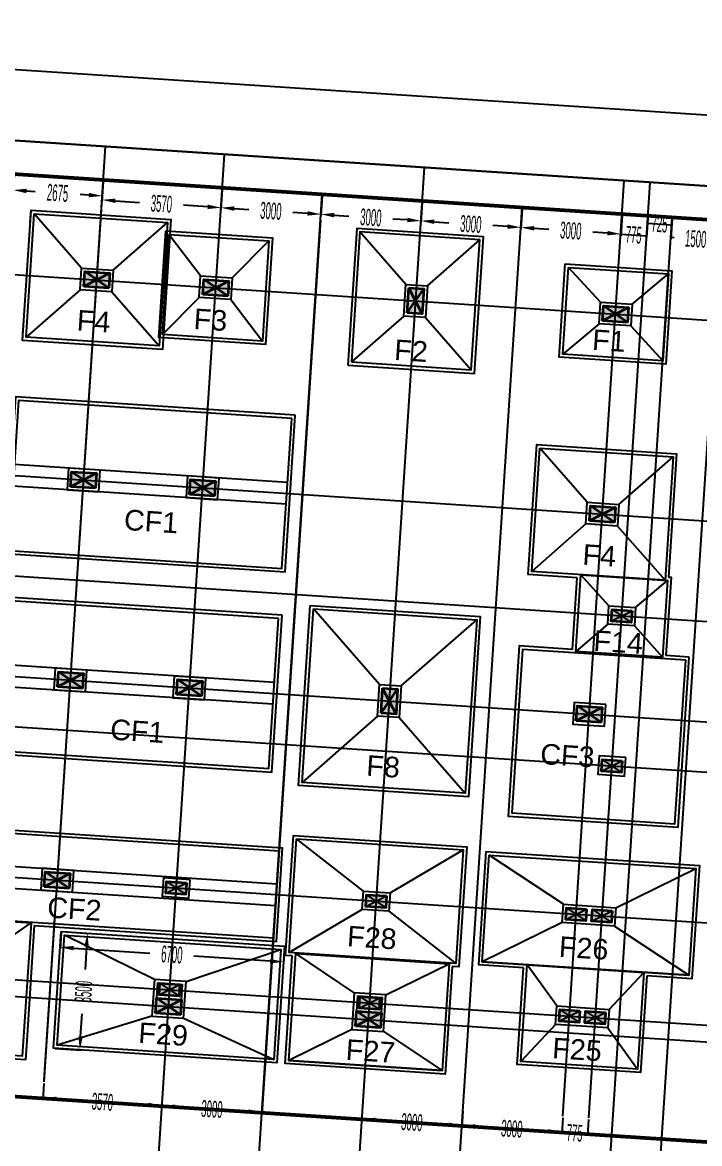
# Model space of a CAD drawing. Header units: millimetres. Extents: x -3092162 to 4513894, y -12317808 to 1849994.
# Drawn here: x 434202.59 to 434222.87, y -5893683.88 to -5893650.34 of the extents above; entities that cross this region are included whole.
import ezdxf

# ---------------------------------------------------------------- set-up
doc = ezdxf.new("R2010")
doc.units = ezdxf.units.MM
doc.header["$LTSCALE"] = 2
doc.header["$MEASUREMENT"] = 0
doc.header["$PDMODE"] = 34
doc.header["$PDSIZE"] = 500
doc.layers.add('cent lines', color=161, linetype='Continuous')
doc.layers.add('sree dim', color=7, linetype='Continuous')
for name, color, linetype, lineweight in [('coloumn', 10, 'Continuous', 35), ('FOUNDATIONS', 250, 'Continuous', 25), ('LINE', 250, 'Continuous', 20)]:
    doc.layers.add(name, color=color, linetype=linetype, lineweight=lineweight)
doc.styles.add('250', font='ARIALN.TTF', dxfattribs={"width": 0.5, "height": 150})
doc.styles.add('style3', font='arialbi.ttf')
doc.dimstyles.new('250', dxfattribs={"dimscale": 0, "dimtxt": 150, "dimasz": 50, "dimexe": 50, "dimexo": 50, "dimgap": 50, "dimtad": 1, "dimdec": 0, "dimzin": 0, "dimdsep": 46, "dimtxsty": '250', "dimblk": 'OBLIQUE', "dimcen": 100, "dimdle": 50, "dimclrd": 256, "dimclre": 256, "dimclrt": 256, "dimadec": 0, "dimazin": 2, "dimtfac": 1, "dimtdec": 0, "dimtofl": 0, "dimtmove": 1, "dimatfit": 0, "dimfxl": 50, "dimtolj": 1, "dimtzin": 0, "dimlwd": -1, "dimlwe": -1, "dimarcsym": 1})

# ---------------------------------------------------------------- blocks, each defined once
blk = doc.blocks.new('1')
at = {"layer": 'coloumn', "ltscale": 100}
blk.add_hatch(color=256, dxfattribs=at).paths.add_polyline_path([(-2340612, -6246414), (-2340262, -6246414), (-2340262, -6245814), (-2340612, -6245814)])
at = {"layer": 'coloumn', "lineweight": 25, "ltscale": 100}
for p, q in [((-2340262, -6245814), (-2340612, -6246414)), ((-2340612, -6245814), (-2340262, -6246414))]:
    blk.add_line(p, q, dxfattribs=at)
at = {"layer": 'coloumn', "ltscale": 100}
blk.add_lwpolyline([(-2340612, -6246414), (-2340262, -6246414), (-2340262, -6245814), (-2340612, -6245814)], close=True, dxfattribs=at)
blk = doc.blocks.new('A$C59DD3E4C')
at = {"layer": 'coloumn', "ltscale": 100}
blk.add_hatch(color=252, dxfattribs=at).paths.add_polyline_path([(450, 750), (0, 750), (0, 0), (450, 0)])
at = {"layer": 'coloumn', "color": 252, "ltscale": 100}
for p, q in [((0, 750), (450, 750)), ((0, 0), (0, 750)), ((450, 750), (450, 0)), ((450, 0), (0, 0))]:
    blk.add_line(p, q, dxfattribs=at)
blk.add_lwpolyline([(450, 750), (0, 0), (0, 750), (450, 0)], dxfattribs=at)
blk = doc.blocks.new('*D465')
at = {"layer": 'Defpoints', "color": 0, "linetype": 'Continuous', "ltscale": 100, "transparency": 16777216}
for p in [(-2348076, -7835168), (-2341376, -7835168), (-2341376, -7835640)]:
    blk.add_point(p, dxfattribs=at)
at = {"layer": 'FOUNDATIONS', "ltscale": 100, "transparency": 16777216}
for p, q in [((-2348076, -7835218), (-2348076, -7835690)), ((-2341376, -7835218), (-2341376, -7835690)), ((-2347676, -7835640), (-2345387, -7835640)), ((-2341776, -7835640), (-2344065, -7835640))]:
    blk.add_line(p, q, dxfattribs=at)
at = {"layer": 'FOUNDATIONS', "linetype": 'Continuous', "ltscale": 100, "transparency": 16777216}
for points in [[(-2347676, -7835573), (-2347676, -7835706), (-2348076, -7835640)], [(-2341776, -7835573), (-2341776, -7835706), (-2341376, -7835640)]]:
    blk.add_solid(points, dxfattribs=at)
at = {"layer": 'FOUNDATIONS', "linetype": 'Continuous', "lineweight": 25, "ltscale": 100, "transparency": 16777216, "insert": (-2344726, -7835640), "char_height": 500, "attachment_point": 5, "style": '250'}
blk.add_mtext('\\A1;6700', dxfattribs=at)
blk = doc.blocks.new('*D466')
at = {"layer": 'Defpoints', "color": 0, "linetype": 'Continuous', "ltscale": 100, "transparency": 16777216}
for p in [(-2348076, -7835168), (-2348076, -7838668), (-2347292, -7838668)]:
    blk.add_point(p, dxfattribs=at)
at = {"layer": 'FOUNDATIONS', "ltscale": 100, "transparency": 16777216}
for p, q in [((-2348026, -7835168), (-2347242, -7835168)), ((-2347292, -7835568), (-2347292, -7836256)), ((-2347292, -7838268), (-2347292, -7837580)), ((-2348026, -7838668), (-2347242, -7838668))]:
    blk.add_line(p, q, dxfattribs=at)
at = {"layer": 'FOUNDATIONS', "linetype": 'Continuous', "ltscale": 100, "transparency": 16777216}
for points in [[(-2347358, -7835568), (-2347225, -7835568), (-2347292, -7835168)], [(-2347358, -7838268), (-2347225, -7838268), (-2347292, -7838668)]]:
    blk.add_solid(points, dxfattribs=at)
at = {"layer": 'FOUNDATIONS', "linetype": 'Continuous', "lineweight": 25, "ltscale": 100, "transparency": 16777216, "insert": (-2347292, -7836918), "char_height": 500, "attachment_point": 5, "rotation": 90, "style": '250'}
blk.add_mtext('\\A1;3500', dxfattribs=at)
blk = doc.blocks.new('*D480')
at = {"layer": 'Defpoints', "color": 0, "linetype": 'Continuous', "ltscale": 100, "transparency": 16777216}
for p in [(-2348296, -7812643), (-2344726, -7812643), (-2344726, -7813243)]:
    blk.add_point(p, dxfattribs=at)
at = {"layer": 'sree dim', "ltscale": 100, "transparency": 16777216}
for p, q in [((-2348296, -7812693), (-2348296, -7813293)), ((-2344726, -7812693), (-2344726, -7813293)), ((-2347896, -7813243), (-2347173, -7813243)), ((-2345126, -7813243), (-2345849, -7813243))]:
    blk.add_line(p, q, dxfattribs=at)
at = {"layer": 'sree dim', "linetype": 'Continuous', "ltscale": 100, "transparency": 16777216}
for points in [[(-2347896, -7813177), (-2347896, -7813310), (-2348296, -7813243)], [(-2345126, -7813177), (-2345126, -7813310), (-2344726, -7813243)]]:
    blk.add_solid(points, dxfattribs=at)
at = {"layer": 'sree dim', "linetype": 'Continuous', "lineweight": 25, "ltscale": 100, "transparency": 16777216, "insert": (-2346511, -7813243), "char_height": 500, "attachment_point": 5, "style": '250'}
blk.add_mtext('\\A1;3570', dxfattribs=at)
blk = doc.blocks.new('*D481')
at = {"layer": 'Defpoints', "color": 0, "linetype": 'Continuous', "ltscale": 100, "transparency": 16777216}
for p in [(-2338726, -7812643), (-2335726, -7812643), (-2335726, -7813243)]:
    blk.add_point(p, dxfattribs=at)
at = {"layer": 'sree dim', "ltscale": 100, "transparency": 16777216}
for p, q in [((-2338726, -7812693), (-2338726, -7813293)), ((-2335726, -7812693), (-2335726, -7813293)), ((-2338326, -7813243), (-2337888, -7813243)), ((-2336126, -7813243), (-2336564, -7813243))]:
    blk.add_line(p, q, dxfattribs=at)
at = {"layer": 'sree dim', "linetype": 'Continuous', "ltscale": 100, "transparency": 16777216}
for points in [[(-2338326, -7813177), (-2338326, -7813310), (-2338726, -7813243)], [(-2336126, -7813177), (-2336126, -7813310), (-2335726, -7813243)]]:
    blk.add_solid(points, dxfattribs=at)
at = {"layer": 'sree dim', "linetype": 'Continuous', "lineweight": 25, "ltscale": 100, "transparency": 16777216, "insert": (-2337226, -7813243), "char_height": 500, "attachment_point": 5, "style": '250'}
blk.add_mtext('\\A1;3000', dxfattribs=at)
blk = doc.blocks.new('*D482')
at = {"layer": 'Defpoints', "color": 0, "linetype": 'Continuous', "ltscale": 100, "transparency": 16777216}
for p in [(-2332726, -7812643), (-2331951, -7812643), (-2331951, -7813243)]:
    blk.add_point(p, dxfattribs=at)
at = {"layer": 'sree dim', "ltscale": 100, "transparency": 16777216}
for p, q in [((-2332726, -7812693), (-2332726, -7813293)), ((-2331951, -7812693), (-2331951, -7813293)), ((-2332726, -7813243), (-2331951, -7813243))]:
    blk.add_line(p, q, dxfattribs=at)
at = {"layer": 'sree dim', "linetype": 'Continuous', "lineweight": 25, "ltscale": 100, "transparency": 16777216, "insert": (-2332339, -7813243), "char_height": 500, "attachment_point": 5, "style": '250'}
blk.add_mtext('\\A1;775', dxfattribs=at)
blk = doc.blocks.new('*D415')
at = {"layer": 'Defpoints', "color": 0, "linetype": 'Continuous', "ltscale": 100, "transparency": 16777216}
for p in [(-2331226, -7812643), (-2329726, -7812643), (-2329726, -7813243)]:
    blk.add_point(p, dxfattribs=at)
at = {"layer": 'sree dim', "ltscale": 100, "transparency": 16777216}
for p, q in [((-2331226, -7812693), (-2331226, -7813293)), ((-2329726, -7812693), (-2329726, -7813293)), ((-2331226, -7813243), (-2331127, -7813243)), ((-2329726, -7813243), (-2329826, -7813243))]:
    blk.add_line(p, q, dxfattribs=at)
at = {"layer": 'sree dim', "linetype": 'Continuous', "lineweight": 25, "ltscale": 100, "transparency": 16777216, "insert": (-2330476, -7813243), "char_height": 500, "attachment_point": 5, "style": '250'}
blk.add_mtext('\\A1;1500', dxfattribs=at)
blk = doc.blocks.new('*D551')
at = {"layer": 'Defpoints', "color": 0, "linetype": 'Continuous', "ltscale": 100, "transparency": 16777216}
for p in [(-2350971, -7812643), (-2348296, -7813125), (-2348296, -7839693)]:
    blk.add_point(p, dxfattribs=at)
at = {"layer": 'sree dim', "ltscale": 100, "transparency": 16777216}
for p, q in [((-2350971, -7812693), (-2350971, -7813175)), ((-2350571, -7813125), (-2350305, -7813125)), ((-2348696, -7813125), (-2348962, -7813125)), ((-2348296, -7839643), (-2348296, -7813075))]:
    blk.add_line(p, q, dxfattribs=at)
at = {"layer": 'sree dim', "linetype": 'Continuous', "ltscale": 100, "transparency": 16777216}
for points in [[(-2350571, -7813059), (-2350571, -7813192), (-2350971, -7813125)], [(-2348696, -7813059), (-2348696, -7813192), (-2348296, -7813125)]]:
    blk.add_solid(points, dxfattribs=at)
at = {"layer": 'sree dim', "linetype": 'Continuous', "lineweight": 25, "ltscale": 100, "transparency": 16777216, "insert": (-2349634, -7813125), "char_height": 500, "attachment_point": 5, "style": '250'}
blk.add_mtext('\\A1;2675', dxfattribs=at)
blk = doc.blocks.new('*D552')
at = {"layer": 'Defpoints', "color": 0, "linetype": 'Continuous', "ltscale": 100, "transparency": 16777216}
for p in [(-2348296, -7839693), (-2344726, -7840175), (-2344726, -7840175)]:
    blk.add_point(p, dxfattribs=at)
at = {"layer": 'sree dim', "ltscale": 100, "transparency": 16777216}
for p, q in [((-2348296, -7839743), (-2348296, -7840225)), ((-2347896, -7840175), (-2347173, -7840175)), ((-2345126, -7840175), (-2345849, -7840175))]:
    blk.add_line(p, q, dxfattribs=at)
at = {"layer": 'sree dim', "linetype": 'Continuous', "ltscale": 100, "transparency": 16777216}
for points in [[(-2347896, -7840109), (-2347896, -7840242), (-2348296, -7840175)], [(-2345126, -7840109), (-2345126, -7840242), (-2344726, -7840175)]]:
    blk.add_solid(points, dxfattribs=at)
at = {"layer": 'sree dim', "linetype": 'Continuous', "lineweight": 25, "ltscale": 100, "transparency": 16777216, "insert": (-2346511, -7840175), "char_height": 500, "attachment_point": 5, "style": '250'}
blk.add_mtext('\\A1;3570', dxfattribs=at)
blk = doc.blocks.new('*D553')
at = {"layer": 'Defpoints', "color": 0, "linetype": 'Continuous', "ltscale": 100, "transparency": 16777216}
for p in [(-2341726, -7813371), (-2344726, -7840175), (-2341726, -7840175)]:
    blk.add_point(p, dxfattribs=at)
at = {"layer": 'sree dim', "ltscale": 100, "transparency": 16777216}
for p, q in [((-2341726, -7813421), (-2341726, -7840225)), ((-2344326, -7840175), (-2343888, -7840175)), ((-2342126, -7840175), (-2342564, -7840175))]:
    blk.add_line(p, q, dxfattribs=at)
at = {"layer": 'sree dim', "linetype": 'Continuous', "ltscale": 100, "transparency": 16777216}
for points in [[(-2344326, -7840109), (-2344326, -7840242), (-2344726, -7840175)], [(-2342126, -7840109), (-2342126, -7840242), (-2341726, -7840175)]]:
    blk.add_solid(points, dxfattribs=at)
at = {"layer": 'sree dim', "linetype": 'Continuous', "lineweight": 25, "ltscale": 100, "transparency": 16777216, "insert": (-2343226, -7840175), "char_height": 500, "attachment_point": 5, "style": '250'}
blk.add_mtext('\\A1;3000', dxfattribs=at)
blk = doc.blocks.new('*D554')
at = {"layer": 'Defpoints', "color": 0, "linetype": 'Continuous', "ltscale": 100, "transparency": 16777216}
for p in [(-2335726, -7839693), (-2338726, -7840175), (-2335726, -7840175)]:
    blk.add_point(p, dxfattribs=at)
at = {"layer": 'sree dim', "ltscale": 100, "transparency": 16777216}
for p, q in [((-2335726, -7839743), (-2335726, -7840225)), ((-2338326, -7840175), (-2337888, -7840175)), ((-2336126, -7840175), (-2336564, -7840175))]:
    blk.add_line(p, q, dxfattribs=at)
at = {"layer": 'sree dim', "linetype": 'Continuous', "ltscale": 100, "transparency": 16777216}
for points in [[(-2338326, -7840109), (-2338326, -7840242), (-2338726, -7840175)], [(-2336126, -7840109), (-2336126, -7840242), (-2335726, -7840175)]]:
    blk.add_solid(points, dxfattribs=at)
at = {"layer": 'sree dim', "linetype": 'Continuous', "lineweight": 25, "ltscale": 100, "transparency": 16777216, "insert": (-2337226, -7840175), "char_height": 500, "attachment_point": 5, "style": '250'}
blk.add_mtext('\\A1;3000', dxfattribs=at)
blk = doc.blocks.new('*D555')
at = {"layer": 'Defpoints', "color": 0, "linetype": 'Continuous', "ltscale": 100, "transparency": 16777216}
for p in [(-2332726, -7839693), (-2331951, -7839693), (-2331951, -7840175)]:
    blk.add_point(p, dxfattribs=at)
at = {"layer": 'sree dim', "ltscale": 100, "transparency": 16777216}
for p, q in [((-2332726, -7839743), (-2332726, -7840225)), ((-2331951, -7839743), (-2331951, -7840225)), ((-2332726, -7840175), (-2331951, -7840175))]:
    blk.add_line(p, q, dxfattribs=at)
at = {"layer": 'sree dim', "linetype": 'Continuous', "lineweight": 25, "ltscale": 100, "transparency": 16777216, "insert": (-2332339, -7840175), "char_height": 500, "attachment_point": 5, "style": '250'}
blk.add_mtext('\\A1;775', dxfattribs=at)
blk = doc.blocks.new('*D420')
at = {"layer": 'Defpoints', "color": 0, "linetype": 'Continuous', "ltscale": 100, "transparency": 16777216}
for p in [(-2335726, -7839693), (-2332726, -7839693), (-2332726, -7840175)]:
    blk.add_point(p, dxfattribs=at)
at = {"layer": 'sree dim', "ltscale": 100, "transparency": 16777216}
for p, q in [((-2335726, -7839743), (-2335726, -7840225)), ((-2332726, -7839743), (-2332726, -7840225)), ((-2335326, -7840175), (-2334888, -7840175)), ((-2333126, -7840175), (-2333564, -7840175))]:
    blk.add_line(p, q, dxfattribs=at)
at = {"layer": 'sree dim', "linetype": 'Continuous', "ltscale": 100, "transparency": 16777216}
for points in [[(-2335326, -7840109), (-2335326, -7840242), (-2335726, -7840175)], [(-2333126, -7840109), (-2333126, -7840242), (-2332726, -7840175)]]:
    blk.add_solid(points, dxfattribs=at)
at = {"layer": 'sree dim', "linetype": 'Continuous', "lineweight": 25, "ltscale": 100, "transparency": 16777216, "insert": (-2334226, -7840175), "char_height": 500, "attachment_point": 5, "rotation": 359.9988, "style": '250'}
blk.add_mtext('\\A1;3000', dxfattribs=at)
blk = doc.blocks.new('*D556')
at = {"layer": 'Defpoints', "color": 0, "linetype": 'Continuous', "ltscale": 100, "transparency": 16777216}
for p in [(-2317376, -7809526), (-2400906, -7811643), (-2317376, -7811643)]:
    blk.add_point(p, dxfattribs=at)
at = {"layer": 'sree dim', "ltscale": 100, "transparency": 16777216}
for p, q in [((-2400906, -7811593), (-2400906, -7809476)), ((-2400506, -7809526), (-2359962, -7809526)), ((-2317776, -7809526), (-2358320, -7809526)), ((-2317376, -7811593), (-2317376, -7809476))]:
    blk.add_line(p, q, dxfattribs=at)
at = {"layer": 'sree dim', "linetype": 'Continuous', "ltscale": 100, "transparency": 16777216}
for points in [[(-2400506, -7809460), (-2400506, -7809593), (-2400906, -7809526)], [(-2317776, -7809460), (-2317776, -7809593), (-2317376, -7809526)]]:
    blk.add_solid(points, dxfattribs=at)
at = {"layer": 'sree dim', "linetype": 'Continuous', "lineweight": 25, "ltscale": 100, "transparency": 16777216, "insert": (-2359141, -7809526), "char_height": 500, "attachment_point": 5, "style": '250'}
blk.add_mtext('\\A1;83530', dxfattribs=at)
blk = doc.blocks.new('*D559')
at = {"layer": 'Defpoints', "color": 0, "linetype": 'Continuous', "ltscale": 100, "transparency": 16777216}
for p in [(-2344726, -7812643), (-2341726, -7812643), (-2341726, -7813243)]:
    blk.add_point(p, dxfattribs=at)
at = {"layer": 'sree dim', "ltscale": 100, "transparency": 16777216}
for p, q in [((-2344726, -7812693), (-2344726, -7813293)), ((-2341726, -7812693), (-2341726, -7813293)), ((-2344326, -7813243), (-2343888, -7813243)), ((-2342126, -7813243), (-2342564, -7813243))]:
    blk.add_line(p, q, dxfattribs=at)
at = {"layer": 'sree dim', "linetype": 'Continuous', "ltscale": 100, "transparency": 16777216}
for points in [[(-2344326, -7813177), (-2344326, -7813310), (-2344726, -7813243)], [(-2342126, -7813177), (-2342126, -7813310), (-2341726, -7813243)]]:
    blk.add_solid(points, dxfattribs=at)
at = {"layer": 'sree dim', "linetype": 'Continuous', "lineweight": 25, "ltscale": 100, "transparency": 16777216, "insert": (-2343226, -7813243), "char_height": 500, "attachment_point": 5, "style": '250'}
blk.add_mtext('\\A1;3000', dxfattribs=at)
blk = doc.blocks.new('*D560')
at = {"layer": 'Defpoints', "color": 0, "linetype": 'Continuous', "ltscale": 100, "transparency": 16777216}
for p in [(-2341726, -7812643), (-2338726, -7812643), (-2338726, -7813243)]:
    blk.add_point(p, dxfattribs=at)
at = {"layer": 'sree dim', "ltscale": 100, "transparency": 16777216}
for p, q in [((-2341726, -7812693), (-2341726, -7813293)), ((-2338726, -7812693), (-2338726, -7813293)), ((-2341326, -7813243), (-2340888, -7813243)), ((-2339126, -7813243), (-2339564, -7813243))]:
    blk.add_line(p, q, dxfattribs=at)
at = {"layer": 'sree dim', "linetype": 'Continuous', "ltscale": 100, "transparency": 16777216}
for points in [[(-2341326, -7813177), (-2341326, -7813310), (-2341726, -7813243)], [(-2339126, -7813177), (-2339126, -7813310), (-2338726, -7813243)]]:
    blk.add_solid(points, dxfattribs=at)
at = {"layer": 'sree dim', "linetype": 'Continuous', "lineweight": 25, "ltscale": 100, "transparency": 16777216, "insert": (-2340226, -7813243), "char_height": 500, "attachment_point": 5, "style": '250'}
blk.add_mtext('\\A1;3000', dxfattribs=at)
blk = doc.blocks.new('*D421')
at = {"layer": 'Defpoints', "color": 0, "linetype": 'Continuous', "ltscale": 100, "transparency": 16777216}
for p in [(-2335726, -7812643), (-2332726, -7812643), (-2332726, -7813243)]:
    blk.add_point(p, dxfattribs=at)
at = {"layer": 'sree dim', "ltscale": 100, "transparency": 16777216}
for p, q in [((-2335726, -7812693), (-2335726, -7813293)), ((-2332726, -7812693), (-2332726, -7813293)), ((-2335326, -7813243), (-2334888, -7813243)), ((-2333126, -7813243), (-2333564, -7813243))]:
    blk.add_line(p, q, dxfattribs=at)
at = {"layer": 'sree dim', "linetype": 'Continuous', "ltscale": 100, "transparency": 16777216}
for points in [[(-2335326, -7813177), (-2335326, -7813310), (-2335726, -7813243)], [(-2333126, -7813177), (-2333126, -7813310), (-2332726, -7813243)]]:
    blk.add_solid(points, dxfattribs=at)
at = {"layer": 'sree dim', "linetype": 'Continuous', "lineweight": 25, "ltscale": 100, "transparency": 16777216, "insert": (-2334226, -7813243), "char_height": 500, "attachment_point": 5, "style": '250'}
blk.add_mtext('\\A1;3000', dxfattribs=at)
blk = doc.blocks.new('*D561')
at = {"layer": 'Defpoints', "color": 0, "linetype": 'Continuous', "ltscale": 100, "transparency": 16777216}
for p in [(-2331951, -7812643), (-2331226, -7812643), (-2331226, -7812865)]:
    blk.add_point(p, dxfattribs=at)
at = {"layer": 'sree dim', "ltscale": 100, "transparency": 16777216}
for p, q in [((-2331951, -7812693), (-2331951, -7812915)), ((-2331951, -7812865), (-2331226, -7812865)), ((-2331226, -7812693), (-2331226, -7812915))]:
    blk.add_line(p, q, dxfattribs=at)
at = {"layer": 'sree dim', "linetype": 'Continuous', "lineweight": 25, "ltscale": 100, "transparency": 16777216, "insert": (-2331589, -7812865), "char_height": 500, "attachment_point": 5, "style": '250'}
blk.add_mtext('\\A1;725', dxfattribs=at)
blk = doc.blocks.new('FKU')
at = {"layer": 'cent lines', "lineweight": 30, "ltscale": 0.01}
blk.add_lwpolyline([(-2404906.1, -7892742.9), (-2313726.1, -7892742.9), (-2313726.1, -7811642.9), (-2404906.1, -7811642.9)], close=True, dxfattribs=at)
at = {"layer": 'cent lines', "ltscale": 0.01}
for points in [[(-2348296.1, -7839692.9), (-2348296.1, -7811642.9)], [(-2344726.1, -7892742.9), (-2344726.1, -7811642.9)], [(-2338726.1, -7892742.9), (-2338726.1, -7811642.9)], [(-2332726.1, -7839692.9), (-2332726.1, -7811642.9)], [(-2331951.1, -7839692.9), (-2331951.1, -7811642.9)], [(-2341726.1, -7892742.9), (-2341726.1, -7812642.9)], [(-2335726.1, -7892742.9), (-2335726.1, -7812642.9)], [(-2331226.1, -7892742.9), (-2331226.1, -7812642.9)], [(-2329726.1, -7892742.9), (-2329726.1, -7812642.9)], [(-2404906.1, -7815642.9), (-2313726.1, -7815642.9)], [(-2404906.1, -7821642.9), (-2313726.1, -7821642.9)], [(-2404906.1, -7824642.9), (-2313726.1, -7824642.9)], [(-2404906.1, -7827642.9), (-2313726.1, -7827642.9)], [(-2404906.1, -7829142.9), (-2313726.1, -7829142.9)], [(-2404906.1, -7833642.9), (-2313726.1, -7833642.9)], [(-2404906.1, -7836692.9), (-2313726.1, -7836692.9)], [(-2404906.1, -7837192.9), (-2313726.1, -7837192.9)]]:
    blk.add_lwpolyline(points, dxfattribs=at)
at = {"layer": 'cent lines', "color": 1, "lineweight": 53, "ltscale": 0.01}
blk.add_lwpolyline([(-2314376.1, -7840192.9), (-2403906.1, -7840192.9), (-2403906.1, -7812642.9), (-2314376.1, -7812642.9)], close=True, dxfattribs=at)
at = {"layer": 'FOUNDATIONS', "linetype": 'Continuous', "lineweight": 25, "ltscale": 100}
for p, q in [((-2348771.1, -7815317.9), (-2350296.1, -7813792.9)), ((-2347821.1, -7815317.9), (-2346296.1, -7813792.9)), ((-2339051.1, -7815167.9), (-2340526.1, -7813692.9)), ((-2338401.1, -7815167.9), (-2336926.1, -7813692.9)), ((-2336926.1, -7817592.9), (-2336926.1, -7813692.9)), ((-2345201.1, -7815317.9), (-2346226.1, -7814142.9)), ((-2344251.1, -7815317.9), (-2343226.1, -7814142.9)), ((-2333201.1, -7815317.9), (-2334226.1, -7814342.9)), ((-2332251.1, -7815317.9), (-2331226.1, -7814342.9)), ((-2348771.1, -7815967.9), (-2350296.1, -7817492.9)), ((-2347821.1, -7815967.9), (-2346296.1, -7817492.9)), ((-2345201.1, -7815967.9), (-2346226.1, -7817142.9)), ((-2344251.1, -7815967.9), (-2343226.1, -7817142.9)), ((-2339051.1, -7816117.9), (-2340526.1, -7817592.9)), ((-2338401.1, -7816117.9), (-2336926.1, -7817592.9)), ((-2333201.1, -7815967.9), (-2334226.1, -7816942.9)), ((-2332251.1, -7815967.9), (-2331226.1, -7816942.9)), ((-2333201.1, -7821317.9), (-2334726.1, -7819792.9)), ((-2332251.1, -7821317.9), (-2330726.1, -7819792.9)), ((-2342196.1, -7821317.9), (-2350396.1, -7821317.9)), ((-2342196.1, -7821967.9), (-2350396.1, -7821967.9)), ((-2333201.1, -7821967.9), (-2334726.1, -7823492.9)), ((-2332251.1, -7821967.9), (-2330726.1, -7823492.9)), ((-2332351.1, -7824367.9), (-2333251.1, -7823492.9)), ((-2331551.1, -7824367.9), (-2330651.1, -7823492.9)), ((-2332351.1, -7824917.9), (-2333251.1, -7825792.9)), ((-2331551.1, -7824917.9), (-2330651.1, -7825792.9)), ((-2339051.1, -7827167.9), (-2341176.1, -7825042.9)), ((-2338401.1, -7827167.9), (-2336276.1, -7825042.9)), ((-2336276.1, -7825042.9), (-2336276.1, -7830242.9)), ((-2334851.1, -7825842.9), (-2334851.1, -7830742.9)), ((-2329851.1, -7825742.9), (-2330551.1, -7825742.9)), ((-2342196.1, -7827317.9), (-2350396.1, -7827317.9)), ((-2342196.1, -7827967.9), (-2350396.1, -7827967.9)), ((-2339051.1, -7828117.9), (-2341176.1, -7830242.9)), ((-2338401.1, -7828117.9), (-2336276.1, -7830242.9)), ((-2339126.1, -7833367.9), (-2341226.1, -7831942.9)), ((-2338326.1, -7833367.9), (-2336226.1, -7831942.9)), ((-2333126.1, -7833367.9), (-2335438.8, -7832042.9)), ((-2331551.5, -7833367.9), (-2329238.8, -7832042.9)), ((-2351726.1, -7833317.9), (-2341726.1, -7833317.9)), ((-2351726.1, -7833967.9), (-2341726.1, -7833967.9)), ((-2339126.1, -7833917.9), (-2341226.1, -7835342.9)), ((-2338326.1, -7833917.9), (-2336226.1, -7835342.9)), ((-2333126.1, -7833917.9), (-2335438.8, -7835242.9)), ((-2331551.5, -7833917.9), (-2329238.8, -7835242.9)), ((-2353596.1, -7834967.9), (-2348996.1, -7834967.9)), ((-2350821.1, -7836417.9), (-2348996.1, -7834967.9)), ((-2345201.1, -7836417.9), (-2347976.1, -7835267.9)), ((-2344251.1, -7836417.9), (-2341476.1, -7835267.9)), ((-2339201.1, -7836417.9), (-2341026.1, -7835367.9)), ((-2338251.1, -7836417.9), (-2336426.1, -7835367.9)), ((-2335438.8, -7835242.9), (-2329238.8, -7835242.9)), ((-2333126.5, -7836417.9), (-2334089, -7835242.9)), ((-2331551.5, -7836417.9), (-2330589, -7835242.9)), ((-2333126.5, -7836967.9), (-2334089, -7838142.9)), ((-2331551.5, -7836967.9), (-2330589, -7838142.9)), ((-2345201.1, -7837517.9), (-2347976.1, -7838567.9)), ((-2344251.1, -7837517.9), (-2341476.1, -7838567.9)), ((-2339201.1, -7837517.9), (-2341026.1, -7838567.9)), ((-2338251.1, -7837517.9), (-2336426.1, -7838567.9)), ((-2341026.1, -7838567.9), (-2336426.1, -7838567.9))]:
    blk.add_line(p, q, dxfattribs=at)
for points in [[(-2350396.1, -7813692.9), (-2346196.1, -7813692.9), (-2346196.1, -7817592.9), (-2350396.1, -7817592.9)], [(-2350296.1, -7813792.9), (-2346296.1, -7813792.9), (-2346296.1, -7817492.9), (-2350296.1, -7817492.9)], [(-2340626.1, -7817692.9), (-2336826.1, -7817692.9), (-2336826.1, -7813592.9), (-2340626.1, -7813592.9)], [(-2340526.1, -7817592.9), (-2336926.1, -7817592.9), (-2336926.1, -7813692.9), (-2340526.1, -7813692.9)], [(-2346326.1, -7814042.9), (-2343126.1, -7814042.9), (-2343126.1, -7817242.9), (-2346326.1, -7817242.9)], [(-2346226.1, -7814142.9), (-2343226.1, -7814142.9), (-2343226.1, -7817142.9), (-2346226.1, -7817142.9)], [(-2334326.1, -7814242.9), (-2331126.1, -7814242.9), (-2331126.1, -7817042.9), (-2334326.1, -7817042.9)], [(-2334226.1, -7814342.9), (-2331226.1, -7814342.9), (-2331226.1, -7816942.9), (-2334226.1, -7816942.9)], [(-2339051.1, -7815167.9), (-2338401.1, -7815167.9), (-2338401.1, -7816117.9), (-2339051.1, -7816117.9)], [(-2348771.1, -7815317.9), (-2347821.1, -7815317.9), (-2347821.1, -7815967.9), (-2348771.1, -7815967.9)], [(-2345201.1, -7815317.9), (-2344251.1, -7815317.9), (-2344251.1, -7815967.9), (-2345201.1, -7815967.9)], [(-2333201.1, -7815317.9), (-2332251.1, -7815317.9), (-2332251.1, -7815967.9), (-2333201.1, -7815967.9)], [(-2342096.1, -7819292.9), (-2350496.1, -7819292.9), (-2350496.1, -7823992.9), (-2342096.1, -7823992.9)], [(-2342196.1, -7819392.9), (-2350396.1, -7819392.9), (-2350396.1, -7823892.9), (-2342196.1, -7823892.9)], [(-2334726.1, -7819792.9), (-2330726.1, -7819792.9), (-2330726.1, -7823492.9), (-2334726.1, -7823492.9)], [(-2347821.1, -7821317.9), (-2348771.1, -7821317.9), (-2348771.1, -7821967.9), (-2347821.1, -7821967.9)], [(-2344251.1, -7821317.9), (-2345201.1, -7821317.9), (-2345201.1, -7821967.9), (-2344251.1, -7821967.9)], [(-2333201.1, -7821317.9), (-2332251.1, -7821317.9), (-2332251.1, -7821967.9), (-2333201.1, -7821967.9)], [(-2333251.1, -7823492.9), (-2330651.1, -7823492.9), (-2330651.1, -7825792.9), (-2333251.1, -7825792.9)], [(-2332351.1, -7824367.9), (-2331551.1, -7824367.9), (-2331551.1, -7824917.9), (-2332351.1, -7824917.9)], [(-2341276.1, -7824942.9), (-2336176.1, -7824942.9), (-2336176.1, -7830342.9), (-2341276.1, -7830342.9)], [(-2342096.1, -7825292.9), (-2350496.1, -7825292.9), (-2350496.1, -7829992.9), (-2342096.1, -7829992.9)], [(-2341176.1, -7825042.9), (-2336276.1, -7825042.9), (-2336276.1, -7830242.9), (-2341176.1, -7830242.9)], [(-2342196.1, -7825392.9), (-2350396.1, -7825392.9), (-2350396.1, -7829892.9), (-2342196.1, -7829892.9)], [(-2329951.1, -7825842.9), (-2334851.1, -7825842.9), (-2334851.1, -7830742.9), (-2329951.1, -7830742.9)], [(-2347821.1, -7827317.9), (-2348771.1, -7827317.9), (-2348771.1, -7827967.9), (-2347821.1, -7827967.9)], [(-2344251.1, -7827317.9), (-2345201.1, -7827317.9), (-2345201.1, -7827967.9), (-2344251.1, -7827967.9)], [(-2339051.1, -7827167.9), (-2338401.1, -7827167.9), (-2338401.1, -7828117.9), (-2339051.1, -7828117.9)], [(-2332251.1, -7827317.9), (-2333201.1, -7827317.9), (-2333201.1, -7827967.9), (-2332251.1, -7827967.9)], [(-2331551.1, -7828867.9), (-2332351.1, -7828867.9), (-2332351.1, -7829417.9), (-2331551.1, -7829417.9)], [(-2341226.1, -7831942.9), (-2336226.1, -7831942.9), (-2336226.1, -7835342.9), (-2341226.1, -7835342.9)], [(-2341726.1, -7832342.9), (-2351726.1, -7832342.9), (-2351726.1, -7834942.9), (-2341726.1, -7834942.9)], [(-2335438.8, -7832042.9), (-2329238.8, -7832042.9), (-2329238.8, -7835242.9), (-2335438.8, -7835242.9)], [(-2347821.1, -7833317.9), (-2348771.1, -7833317.9), (-2348771.1, -7833967.9), (-2347821.1, -7833967.9)], [(-2344326.1, -7833367.9), (-2345126.1, -7833367.9), (-2345126.1, -7833917.9), (-2344326.1, -7833917.9)], [(-2339126.1, -7833367.9), (-2338326.1, -7833367.9), (-2338326.1, -7833917.9), (-2339126.1, -7833917.9)], [(-2333126.1, -7833367.9), (-2331551.5, -7833367.9), (-2331551.5, -7833917.9), (-2333126.1, -7833917.9)], [(-2353596.1, -7834967.9), (-2348996.1, -7834967.9), (-2348996.1, -7838967.9), (-2353596.1, -7838967.9)], [(-2348076.1, -7835167.9), (-2341376.1, -7835167.9), (-2341376.1, -7838667.9), (-2348076.1, -7838667.9)], [(-2347976.1, -7835267.9), (-2341476.1, -7835267.9), (-2341476.1, -7838567.9), (-2347976.1, -7838567.9)], [(-2341026.1, -7835367.9), (-2336426.1, -7835367.9), (-2336426.1, -7838567.9), (-2341026.1, -7838567.9)], [(-2334089, -7835242.9), (-2330589, -7835242.9), (-2330589, -7838142.9), (-2334089, -7838142.9)], [(-2345201.1, -7837517.9), (-2344251.1, -7837517.9), (-2344251.1, -7836417.9), (-2345201.1, -7836417.9)], [(-2345101.1, -7837417.9), (-2344351.1, -7837417.9), (-2344351.1, -7836517.9), (-2345101.1, -7836517.9)], [(-2339201.1, -7837517.9), (-2338251.1, -7837517.9), (-2338251.1, -7836417.9), (-2339201.1, -7836417.9)], [(-2339101.1, -7837417.9), (-2338351.1, -7837417.9), (-2338351.1, -7836517.9), (-2339101.1, -7836517.9)], [(-2333126.5, -7836417.9), (-2331551.5, -7836417.9), (-2331551.5, -7836967.9), (-2333126.5, -7836967.9)]]:
    blk.add_lwpolyline(points, close=True, dxfattribs=at)
for points in [[(-2350396.1, -7814042.9), (-2350396.1, -7813692.9), (-2346196.1, -7813692.9), (-2346196.1, -7817592.9), (-2350396.1, -7817592.9), (-2350396.1, -7817242.9)], [(-2333351.1, -7823592.9), (-2334826.1, -7823592.9), (-2334826.1, -7819692.9), (-2330626.1, -7819692.9), (-2330626.1, -7823392.9)], [(-2333351.1, -7825742.9), (-2333351.1, -7823592.9)], [(-2330626.1, -7823392.9), (-2330551.1, -7823392.9), (-2330551.1, -7825742.9)], [(-2333351.1, -7825742.9), (-2334951.1, -7825742.9), (-2334951.1, -7830842.9), (-2329851.1, -7830842.9), (-2329851.1, -7825742.9)], [(-2341126.1, -7835442.9), (-2341326.1, -7835442.9), (-2341326.1, -7831842.9), (-2336126.1, -7831842.9), (-2336126.1, -7835442.9), (-2336326.1, -7835442.9)], [(-2334189, -7835342.9), (-2335538.8, -7835342.9), (-2335538.8, -7831942.9), (-2329138.8, -7831942.9), (-2329138.8, -7835342.9), (-2330489, -7835342.9)], [(-2348896.1, -7835042.9), (-2341626.1, -7835042.9), (-2341626.1, -7832242.9), (-2351826.1, -7832242.9), (-2351826.1, -7834867.9)], [(-2348896.1, -7835042.9), (-2348896.1, -7838492.9)], [(-2330489, -7835342.9), (-2330489, -7838242.9), (-2334189, -7838242.9), (-2334189, -7835342.9)], [(-2336326.1, -7835442.9), (-2336326.1, -7838667.9), (-2341126.1, -7838667.9), (-2341126.1, -7835442.9)], [(-2348896.1, -7838492.9), (-2348896.1, -7839067.9), (-2353696.1, -7839067.9), (-2353696.1, -7838492.9)]]:
    blk.add_lwpolyline(points, dxfattribs=at)
at = {"layer": 'coloumn', "lineweight": 70}
for p, rotation in [((-2348671.1, -7815417.9), 270), ((-2345101.1, -7815417.9), 270), ((-2338501.1, -7815267.9), 180), ((-2333101.1, -7815417.9), 270), ((-2348671.1, -7821417.9), 270), ((-2345101.1, -7821417.9), 270), ((-2333101.1, -7821417.9), 270), ((-2338501.1, -7827267.9), 180), ((-2348671.1, -7827417.9), 270), ((-2345101.1, -7827417.9), 270), ((-2333101.1, -7827417.9), 270), ((-2348671.1, -7833417.9), 270), ((-2345101.1, -7836967.9), 270), ((-2339101.1, -7836967.9), 270)]:
    blk.add_blockref('A$C59DD3E4C', p, dxfattribs=dict(at, rotation=rotation))
at = {"layer": 'coloumn', "lineweight": 70, "xscale": -1, "rotation": 90}
for p in [(-8578065.1, -10165079.9), (-8578065.1, -10169579.9), (-8590840.1, -10174079.9), (-8584840.1, -10174079.9), (-8578840.1, -10174079.9), (-8578065.1, -10174079.9), (-8590840.1, -10177129.9), (-8584840.1, -10177129.9), (-8578840.1, -10177129.9), (-8578065.1, -10177129.9)]:
    blk.add_blockref('1', p, dxfattribs=at)
at = {"layer": 'LINE', "lineweight": 25, "char_height": 614.763, "width": 61500.785, "style": 'style3'}
for s, insert, attachment_point in [('{\\fArial|b0|i0|c0|p34;F1}', (-2332367.3, -7816141.9), 3), ('{\\fArial|b0|i0|c0|p34;F4}', (-2347804.3, -7816574.4), 3), ('{\\fArial|b0|i0|c0|p34;F3}', (-2344315.3, -7816301.9), 3), ('{\\fArial|b0|i0|c0|p34;F2}', (-2338262.3, -7816832.4), 3), ('{\\fArial|b0|i0|c0|p34;CF1}', (-2345384.3, -7822437.1), 3), ('{\\fArial|b0|i0|c0|p34;F4}', (-2332234.3, -7822574.4), 3), ('{\\fArial|b0|i0|c0|p34;F14}', (-2331259.8, -7825124.9), 3), ('{\\fArial|b0|i0|c0|p34;CF3}', (-2334109, -7828609.4), 1), ('{\\fArial|b0|i0|c0|p34;CF1}', (-2345384.3, -7828724.1), 3), ('{\\fArial|b0|i0|c0|p34;F8}', (-2338279.8, -7829299.4), 3), ('{\\fArial|b0|i0|c0|p34;CF2}', (-2346916.8, -7834157.1), 3), ('{\\fArial|b0|i0|c0|p34;F26}', (-2331692.2, -7834327.9), 3), ('{\\fArial|b0|i0|c0|p34;F28}', (-2338042.3, -7834430.5), 3), ('{\\fArial|b0|i0|c0|p34;F25}', (-2331692.2, -7837368.4), 3), ('{\\fArial|b0|i0|c0|p34;F29}', (-2344088.8, -7837725.5), 3), ('{\\fArial|b0|i0|c0|p34;F27}', (-2337859.3, -7837821), 3)]:
    blk.add_mtext(s, dxfattribs=dict(at, insert=insert, attachment_point=attachment_point))
at = {"layer": 'FOUNDATIONS', "linetype": 'Continuous', "lineweight": 25, "ltscale": 100}
dim = blk.add_linear_dim(base=(-2341376.1, -7835639.5), p1=(-2348076.1, -7835167.9), p2=(-2341376.1, -7835167.9), dimstyle='250', override={"dimscale": 1, "dimtxt": 600, "dimasz": 400, "dimtad": 0, "dimtfillclr": 256}, dxfattribs=at)
dim.commit()
dim.dimension.update_dxf_attribs({"geometry": '*D465', "text_midpoint": (-2344726.1, -7835639.5)})
dim = blk.add_linear_dim(base=(-2347291.5, -7838667.9), p1=(-2348076.1, -7835167.9), p2=(-2348076.1, -7838667.9), angle=90, dimstyle='250', override={"dimscale": 1, "dimtxt": 600, "dimasz": 400, "dimtad": 0, "dimtfillclr": 256}, dxfattribs=at)
dim.commit()
dim.dimension.update_dxf_attribs({"geometry": '*D466', "text_midpoint": (-2347291.5, -7836917.9)})
at = {"layer": 'sree dim', "linetype": 'Continuous', "lineweight": 25, "ltscale": 100}
for p1, p2, distance, picture, middle in [((-2400906.1, -7811642.9), (-2317376.1, -7811642.9), 2116.5, '*D556', (-2359141.1, -7809526.5)), ((-2331951.1, -7812642.9), (-2331226.1, -7812642.9), -221.8, '*D561', (-2331588.6, -7812864.8)), ((-2344726.1, -7812642.9), (-2341726.1, -7812642.9), -600.5, '*D559', (-2343226.1, -7813243.4)), ((-2335726.1, -7812642.9), (-2332726.1, -7812642.9), -600.5, '*D421', (-2334226.1, -7813243.4)), ((-2335726.1, -7839692.9), (-2332726.1, -7839693), -482.4, '*D420', (-2334226.1, -7840175.4))]:
    dim = blk.add_aligned_dim(p1=p1, p2=p2, distance=distance, dimstyle='250', override={"dimscale": 1, "dimtxt": 600, "dimasz": 400, "dimtfillclr": 256}, dxfattribs=at)
    dim.commit()
    dim.dimension.update_dxf_attribs({"geometry": picture, "text_midpoint": middle})
for base, p1, p2, picture, middle in [((-2348296.1, -7813125.4), (-2350971.1, -7812642.9), (-2348296.1, -7839692.9), '*D551', (-2349633.6, -7813125.4)), ((-2344726.1, -7813243.4), (-2348296.1, -7812642.9), (-2344726.1, -7812642.9), '*D480', (-2346511.1, -7813243.4)), ((-2338726.1, -7813243.4), (-2341726.1, -7812642.9), (-2338726.1, -7812642.9), '*D560', (-2340226.1, -7813243.4)), ((-2335726.1, -7813243.4), (-2338726.1, -7812642.9), (-2335726.1, -7812642.9), '*D481', (-2337226.1, -7813243.4)), ((-2331951.1, -7813243.4), (-2332726.1, -7812642.9), (-2331951.1, -7812642.9), '*D482', (-2332338.6, -7813243.4)), ((-2329726.1, -7813243.4), (-2331226.1, -7812642.9), (-2329726.1, -7812642.9), '*D415', (-2330476.1, -7813243.4)), ((-2341726.1, -7840175.4), (-2344726.1, -7840175.4), (-2341726.1, -7813371.4), '*D553', (-2343226.1, -7840175.4)), ((-2344726.1, -7840175.4), (-2348296.1, -7839692.9), (-2344726.1, -7840175.4), '*D552', (-2346511.1, -7840175.4)), ((-2335726.1, -7840175.4), (-2338726.1, -7840175.4), (-2335726.1, -7839692.9), '*D554', (-2337226.1, -7840175.4)), ((-2331951.1, -7840175.4), (-2332726.1, -7839692.9), (-2331951.1, -7839692.9), '*D555', (-2332338.6, -7840175.4))]:
    dim = blk.add_linear_dim(base=base, p1=p1, p2=p2, angle=180, dimstyle='250', override={"dimscale": 1, "dimtxt": 600, "dimasz": 400, "dimtfillclr": 256}, dxfattribs=at)
    dim.commit()
    dim.dimension.update_dxf_attribs({"geometry": picture, "text_midpoint": middle})

msp = doc.modelspace()

# ---------------------------------------------------------------- block references
at = {"layer": 'FOUNDATIONS', "color": 0, "linetype": 'Continuous', "lineweight": 25, "xscale": 0.001000000000103515, "yscale": 0.001000000000103515, "zscale": 0.001000000000103515, "rotation": 356.2392210158609}
msp.add_blockref('FKU', (437060.691, -5886013.254, 3292.16), dxfattribs=at)

doc.saveas('drawing.dxf')
